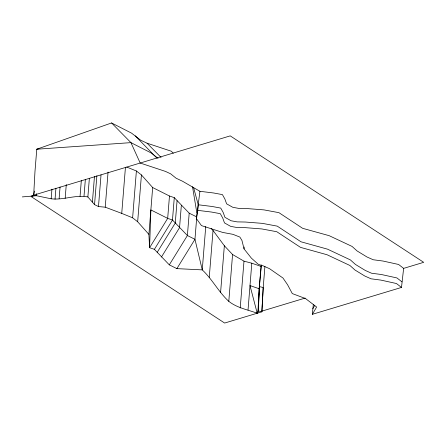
<?xml version="1.0" encoding="UTF-8"?>
<svg xmlns="http://www.w3.org/2000/svg" width="446" height="446" viewBox="0 0 446 446"><rect width="100%" height="100%" fill="white"/><g stroke="black" fill="none" stroke-linecap="round" stroke-linejoin="round"><path stroke-width="0.67" d="M261.189 265.325L259.176 288.763L258.251 310.901L257.208 313.226C247.485 309.635 237.16 307.957 228.798 301.345C218.568 292.013 212.363 279.313 202.255 269.88L194.958 239.307L196.758 216.94L189.193 213.16L174.28 197.65L169.474 196.011L152.671 187.549L141.432 174.932L136.387 170.98L126.781 167.077M259.176 288.763L250 285.563L257.208 313.226L257.883 312.339L259.176 288.763L261.345 264.935M31.17 196.597L33.004 196.045L33.679 195.158L34.972 171.582L36.773 149.215L111.584 122.951L130.94 142.631L140.189 163.03L165.555 171.442L170.667 173.845L176.114 178.227L182.47 181.21L199.925 191.306L213.667 192.99L222.431 194.618L224.884 199.028L226.618 203.85L232.779 207.29L238.805 208.41L247.084 208.572L263.993 209.888L278.928 212.664L302.661 228.324L329.193 235.689L352.067 246.432L357.112 250.964L367.008 256.996L373.207 259.75L383.002 261.038L398.601 264.472L403.636 268.375L423.7 262.326L230.22 135.874L31.844 195.71L31.17 196.597L224.645 323.049L261.863 311.821L263.212 287.547L264.902 266.535M36.522 193.692L36.355 195.733L22.3 196.903M205.745 226.49L202.255 269.88L176.872 268.631L169.307 264.852L154.394 249.342L149.588 247.703L148.903 234.379L137.663 221.762L132.624 217.81L121.736 213.389L105.234 207.189L98.482 206.548L94.541 204.625L87.873 196.954C75.748 194.478 63.393 200.315 51.167 198.793L51.948 189.149M55.042 199.228L55.928 188.212M59.123 198.66L60.065 186.952M65.172 198.314L66.281 184.538M80.051 196.363L81.323 180.524M84.004 196.156L85.337 179.626M87.873 196.954L89.367 178.361M92.417 201.999L94.468 176.516M94.541 204.625L96.866 175.696M98.482 206.548L101.03 174.871M105.234 207.189L108.06 172.067M121.736 213.389L125.449 167.244M132.624 217.81L136.387 170.98M137.663 221.762L141.432 174.932M148.903 234.379L152.671 187.549M169.474 196.011L167.679 218.378L149.588 247.703L150.876 209.915L167.679 218.378L172.479 220.017L187.392 235.527L194.958 239.307L176.872 268.631M174.28 197.65L172.479 220.017L154.394 249.342M177.073 200.672L175.272 223.039L157.187 252.369M181.349 205.299L179.548 227.666L161.463 256.991M189.193 213.16L187.392 235.527L169.307 264.852M403.636 268.375L401.495 287.436L312.339 314.33L316.627 307.015L305.504 298.547L292.292 293.585L287.598 284.782L282.987 278.036L269.551 268.693L263.101 265.822L258.396 264.394L251.405 258.173L244.046 248.885L241.927 240.4L239.87 237.077L232.951 234.334L222.688 232.427L201.464 225.609L196.413 218.607L199.925 191.306M196.413 218.607L197.784 210.361L198.236 204.77L193.519 187.314M209.263 277.295L213.032 230.459L211.164 228.486M220.58 292.582L224.349 245.752L213.032 230.459M228.798 301.345L232.567 254.515L224.349 245.752M244.046 248.885L244.196 247.023M240.216 307.991L243.984 261.155L232.567 254.515M248.032 310.026L251.8 263.196L243.984 261.155M312.339 314.33L313.298 304.696M34.476 191.061L33.679 195.158L51.167 198.793M312.791 308.738L314.77 305.359M256.556 312.741L257.883 312.339M261.902 311.13L305.164 298.079M38.111 149.087L36.773 149.215L130.94 142.631L150.921 152.822L158.068 158.291M198.236 204.77L211.978 206.459L220.742 208.087L223.195 212.491L224.929 217.319L231.089 220.759L237.121 221.879L245.4 222.036L262.309 223.357L277.239 226.133L300.978 241.788L327.503 249.158L350.378 259.901L355.429 264.433L365.319 270.466L371.518 273.22L381.319 274.502L396.918 277.936L401.946 281.844M197.784 210.361L211.532 212.051L220.296 213.679L222.744 218.083L224.483 222.911L230.643 226.351L236.67 227.471L244.949 227.627L261.858 228.949L276.788 231.725L300.526 247.379L327.057 254.75L349.926 265.493L354.977 270.025L364.867 276.057L371.066 278.811L380.867 280.094L396.466 283.528L401.495 287.436M111.584 122.951L131.559 133.142L140.691 140.206L147.046 143.188L171.32 151.227L173.254 153.195M251.8 263.196L260.977 266.396M147.046 143.188L161.078 157.455M135.244 135.824L156.897 158.124M192.505 186.69L196.864 213.015M259.6 286.627L258.251 310.901L261.863 311.821L263.212 287.547L259.6 286.627"/></g></svg>
